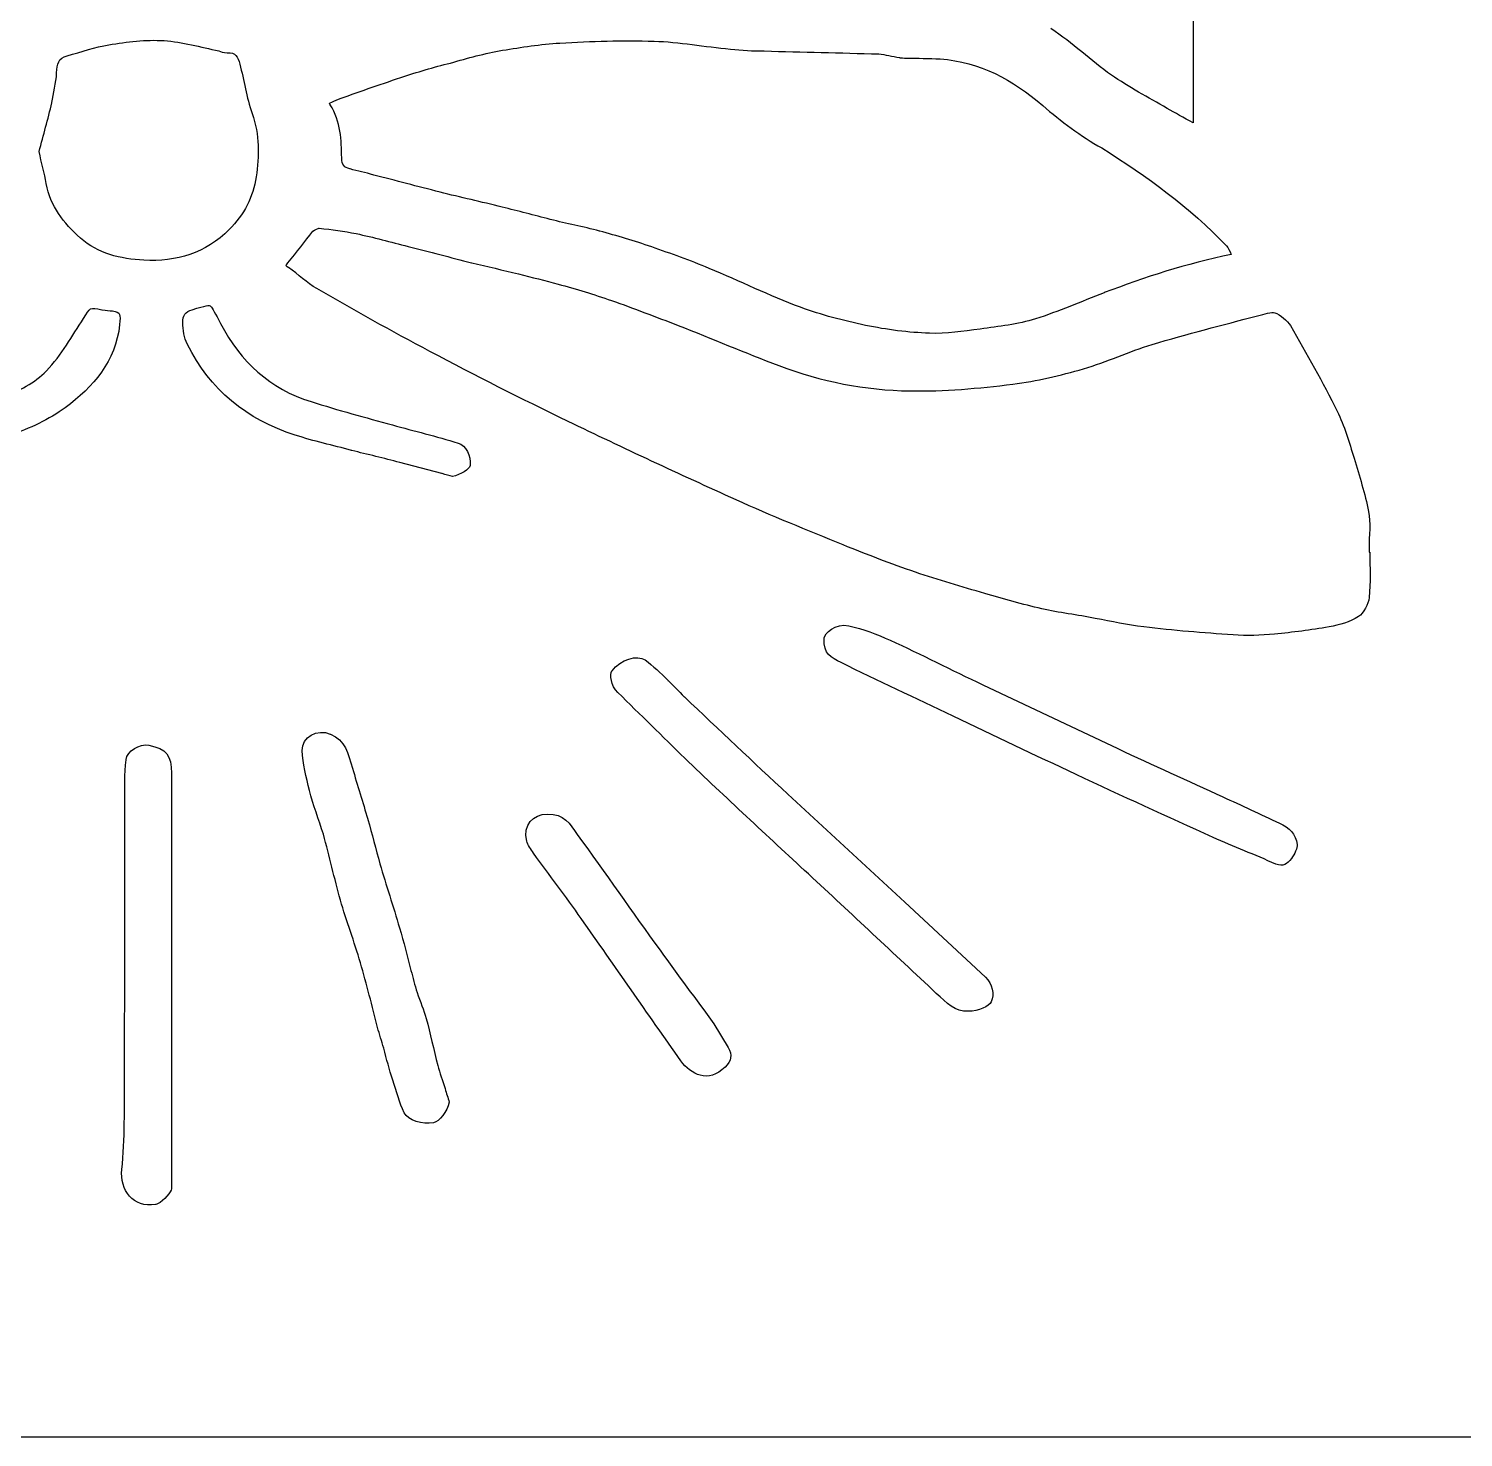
# Model space of a CAD drawing. Header units: millimetres. Extents: x -118 to 119, y -70 to 71.
# Drawn here: x -1.54 to 17.15, y -69.88 to -51.53 of the extents above; entities that cross this region are included whole.
import ezdxf

# ---------------------------------------------------------------- set-up
doc = ezdxf.new("R2010")
doc.units = ezdxf.units.MM
doc.layers.add('CUTOUTS', color=1, linetype='CONTINUOUS')
doc.layers.add('PERIMETER', color=5, linetype='CONTINUOUS')

msp = doc.modelspace()

# ---------------------------------------------------------------- linework, layer by layer
at = {"layer": 'CUTOUTS'}
for p, q in [((13.632, -43.916), (13.632, -52.753)), ((3.846, -57.322), (3.297, -57.178)), ((15.926, -58.348), (15.934, -58.348)), ((10.891, -60.074), (12.653, -60.907)), ((0.321, -61.227), (0.321, -66.641)), ((8.354, -61.502), (9.878, -62.907)), ((9.878, -62.907), (10.926, -63.883)), ((7.386, -64.493), (7.574, -64.8))]:
    msp.add_line(p, q, dxfattribs=at)
for points, knots in [([(12.568, -52.13), (12.302, -51.942), (12.064, -51.711), (11.781, -51.525), (11.781, -51.525), (11.781, -51.525), (11.781, -51.525)], [-1, -1, -1, -1, 0, 0, 0, 0.000177, 0.000177, 0.000177, 0.000177]), ([(-1.037, -51.878), (-0.851, -51.829), (-0.67, -51.759), (-0.496, -51.736), (-0.495, -51.736), (-0.495, -51.736), (-0.495, -51.736)], [-1, -1, -1, -1, 0, 0, 0, 0.001605, 0.001605, 0.001605, 0.001605]), ([(-0.495, -51.736), (-0.495, -51.736), (-0.494, -51.736), (-0.494, -51.736), (-0.257, -51.696), (-0.015, -51.665), (0.225, -51.681)], [-1.001224, -1.001224, -1.001224, -1.001224, -1, -1, -1, 0, 0, 0, 0]), ([(5.382, -51.712), (5.795, -51.689), (6.198, -51.673), (6.608, -51.689), (6.608, -51.689), (6.608, -51.689), (6.608, -51.689)], [-1, -1, -1, -1, 0, 0, 0, 0.000295, 0.000295, 0.000295, 0.000295]), ([(6.608, -51.689), (6.608, -51.689), (6.609, -51.689), (6.609, -51.689), (6.936, -51.696), (7.269, -51.76), (7.605, -51.792)], [-1.000366, -1.000366, -1.000366, -1.000366, -1, -1, -1, 0, 0, 0, 0]), ([(0.939, -51.814), (0.963, -51.821), (0.998, -51.84), (1.046, -51.84), (1.046, -51.84), (1.047, -51.84), (1.047, -51.84)], [-0.985305, -0.985305, -0.985305, -0.985305, 0, 0, 0, 0.015425, 0.015425, 0.015425, 0.015425]), ([(1.047, -51.84), (1.048, -51.839), (1.048, -51.839), (1.049, -51.839), (1.161, -51.833), (1.182, -51.889), (1.212, -51.986)], [-1.003623, -1.003623, -1.003623, -1.003623, -1, -1, -1, -0.0036337, -0.0036337, -0.0036337, -0.0036337]), ([(3.956, -51.973), (3.956, -51.973), (3.956, -51.973), (3.957, -51.973), (4.178, -51.909), (4.407, -51.846), (4.634, -51.807)], [-1.001201, -1.001201, -1.001201, -1.001201, -1, -1, -1, 0, 0, 0, 0]), ([(9.536, -51.855), (9.625, -51.863), (9.71, -51.886), (9.808, -51.902), (9.81, -51.903), (9.811, -51.903), (9.812, -51.903)], [-0.995302, -0.995302, -0.995302, -0.995302, 0, 0, 0, 0.014284, 0.014284, 0.014284, 0.014284]), ([(9.812, -51.903), (9.814, -51.903), (9.815, -51.903), (9.817, -51.903), (9.829, -51.903), (9.861, -51.911), (9.896, -51.911)], [-1.057925, -1.057925, -1.057925, -1.057925, -1, -1, -1, 0, 0, 0, 0]), ([(-1.239, -52.49), (-1.239, -52.49), (-1.239, -52.49), (-1.239, -52.489), (-1.215, -52.364), (-1.183, -52.235), (-1.175, -52.102)], [-1.002149, -1.002149, -1.002149, -1.002149, -1, -1, -1, 0, 0, 0, 0]), ([(1.212, -51.986), (1.266, -52.196), (1.298, -52.419), (1.371, -52.631), (1.371, -52.631), (1.372, -52.632), (1.372, -52.632)], [-0.9982656, -0.9982656, -0.9982656, -0.9982656, 0, 0, 0, 0.0005075, 0.0005075, 0.0005075, 0.0005075]), ([(3.308, -52.162), (3.521, -52.091), (3.734, -52.028), (3.955, -51.973), (3.955, -51.973), (3.955, -51.973), (3.956, -51.973)], [-1, -1, -1, -1, 0, 0, 0, 0.001212, 0.001212, 0.001212, 0.001212]), ([(-1.403, -53.124), (-1.349, -52.915), (-1.286, -52.704), (-1.239, -52.491), (-1.239, -52.491), (-1.239, -52.49), (-1.239, -52.49)], [-0.9825918, -0.9825918, -0.9825918, -0.9825918, 0, 0, 0, 0.001265, 0.001265, 0.001265, 0.001265]), ([(2.389, -52.516), (2.389, -52.515), (2.388, -52.515), (2.388, -52.515), (2.382, -52.506), (2.381, -52.501), (2.381, -52.5)], [-1.0027225, -1.0027225, -1.0027225, -1.0027225, -1, -1, -1, -0.8312507, -0.8312507, -0.8312507, -0.8312507]), ([(2.54, -53.209), (2.54, -53.209), (2.54, -53.209), (2.54, -53.209), (2.532, -52.98), (2.533, -52.737), (2.389, -52.516), (2.389, -52.516), (2.389, -52.516), (2.389, -52.516)], [-1.001247, -1.001247, -1.001247, -1.001247, -1, -1, -1, 0, 0, 0, 0.00107, 0.00107, 0.00107, 0.00107]), ([(1.372, -52.632), (1.372, -52.632), (1.372, -52.632), (1.372, -52.632), (1.471, -52.907), (1.464, -53.183), (1.425, -53.457)], [-1.000365, -1.000365, -1.000365, -1.000365, -1, -1, -1, 0, 0, 0, 0]), ([(12.442, -53.079), (13.035, -53.45), (13.587, -53.853), (14.067, -54.356), (14.067, -54.356), (14.067, -54.356), (14.067, -54.357)], [-0.999405, -0.999405, -0.999405, -0.999405, 0, 0, 0, 0.0002849, 0.0002849, 0.0002849, 0.0002849]), ([(2.647, -53.353), (2.647, -53.353), (2.647, -53.353), (2.646, -53.353), (2.573, -53.333), (2.54, -53.305), (2.54, -53.21), (2.54, -53.21), (2.54, -53.21), (2.54, -53.209)], [-1.00297, -1.00297, -1.00297, -1.00297, -1, -1, -1, 0, 0, 0, 0.002585, 0.002585, 0.002585, 0.002585]), ([(2.956, -53.432), (2.849, -53.399), (2.746, -53.383), (2.648, -53.353), (2.648, -53.353), (2.647, -53.353), (2.647, -53.353)], [-0.9959994, -0.9959994, -0.9959994, -0.9959994, 0, 0, 0, 0.0024898, 0.0024898, 0.0024898, 0.0024898]), ([(3.82, -53.654), (3.82, -53.654), (3.82, -53.654), (3.82, -53.654), (3.527, -53.583), (3.242, -53.504), (2.956, -53.432)], [-1.0005558, -1.0005558, -1.0005558, -1.0005558, -1, -1, -1, -0.0014952, -0.0014952, -0.0014952, -0.0014952]), ([(-0.866, -54.253), (-0.866, -54.253), (-0.866, -54.253), (-0.866, -54.253), (-1.084, -54.058), (-1.257, -53.838), (-1.31, -53.543)], [-1.000111, -1.000111, -1.000111, -1.000111, -1, -1, -1, 0, 0, 0, 0]), ([(4.63, -53.852), (4.358, -53.781), (4.089, -53.725), (3.821, -53.654), (3.821, -53.654), (3.82, -53.654), (3.82, -53.654)], [-0.9990513, -0.9990513, -0.9990513, -0.9990513, 0, 0, 0, 0.0006017, 0.0006017, 0.0006017, 0.0006017]), ([(5.901, -54.162), (5.9, -54.162), (5.9, -54.162), (5.9, -54.162), (5.683, -54.106), (5.469, -54.066), (5.257, -54.011)], [-1.000927, -1.000927, -1.000927, -1.000927, -1, -1, -1, 0, 0, 0, 0]), ([(1.074, -54.143), (0.767, -54.451), (0.387, -54.565), (-0.039, -54.542), (-0.039, -54.542), (-0.039, -54.542), (-0.039, -54.542)], [-1, -1, -1, -1, 0, 0, 0, 0.000062, 0.000062, 0.000062, 0.000062]), ([(2.162, -54.165), (2.185, -54.142), (2.237, -54.123), (2.242, -54.125), (2.243, -54.125), (2.244, -54.125), (2.245, -54.125)], [-0.9774243, -0.9774243, -0.9774243, -0.9774243, 0, 0, 0, 0.021114, 0.021114, 0.021114, 0.021114]), ([(2.245, -54.125), (2.246, -54.125), (2.247, -54.125), (2.247, -54.125), (2.412, -54.141), (2.569, -54.165), (2.727, -54.196)], [-1.005104, -1.005104, -1.005104, -1.005104, -1, -1, -1, 0, 0, 0, 0]), ([(6.578, -54.37), (6.354, -54.289), (6.123, -54.226), (5.901, -54.162), (5.901, -54.162), (5.901, -54.162), (5.901, -54.162)], [-0.999167, -0.999167, -0.999167, -0.999167, 0, 0, 0, 0.000888, 0.000888, 0.000888, 0.000888]), ([(-0.039, -54.542), (-0.039, -54.542), (-0.039, -54.542), (-0.039, -54.542), (-0.343, -54.526), (-0.639, -54.456), (-0.866, -54.253), (-0.866, -54.253), (-0.866, -54.253), (-0.866, -54.253)], [-1.000088, -1.000088, -1.000088, -1.000088, -1, -1, -1, 0, 0, 0, 0.000103, 0.000103, 0.000103, 0.000103]), ([(3.406, -54.362), (3.684, -54.433), (3.954, -54.505), (4.232, -54.576), (4.232, -54.576), (4.232, -54.576), (4.233, -54.577)], [-1, -1, -1, -1, 0, 0, 0, 0.000723, 0.000723, 0.000723, 0.000723]), ([(7.328, -54.649), (7.328, -54.649), (7.328, -54.649), (7.328, -54.649), (7.08, -54.545), (6.833, -54.457), (6.578, -54.37)], [-1.000017, -1.000017, -1.000017, -1.000017, -1, -1, -1, 0, 0, 0, 0]), ([(14.067, -54.357), (14.067, -54.357), (14.067, -54.357), (14.067, -54.357), (14.091, -54.381), (14.108, -54.42), (14.131, -54.468)], [-1.0029682, -1.0029682, -1.0029682, -1.0029682, -1, -1, -1, -0.2930827, -0.2930827, -0.2930827, -0.2930827]), ([(4.233, -54.577), (4.233, -54.577), (4.233, -54.577), (4.233, -54.577), (4.439, -54.624), (4.637, -54.672), (4.843, -54.719)], [-1.0009792, -1.0009792, -1.0009792, -1.0009792, -1, -1, -1, -0.0015478, -0.0015478, -0.0015478, -0.0015478]), ([(14.131, -54.468), (13.541, -54.588), (13.003, -54.766), (12.474, -54.965), (12.474, -54.965), (12.474, -54.965), (12.474, -54.965)], [-0.9641588, -0.9641588, -0.9641588, -0.9641588, 0, 0, 0, 0.0002222, 0.0002222, 0.0002222, 0.0002222]), ([(1.843, -54.637), (1.843, -54.637), (1.842, -54.637), (1.842, -54.636), (1.824, -54.625), (1.815, -54.616), (1.813, -54.613)], [-1.0048629, -1.0048629, -1.0048629, -1.0048629, -1, -1, -1, -0.6755019, -0.6755019, -0.6755019, -0.6755019]), ([(2.214, -54.913), (2.086, -54.838), (1.976, -54.728), (1.844, -54.638), (1.844, -54.637), (1.843, -54.637), (1.843, -54.637)], [-0.998783, -0.998783, -0.998783, -0.998783, 0, 0, 0, 0.002363, 0.002363, 0.002363, 0.002363]), ([(4.843, -54.719), (5.019, -54.767), (5.193, -54.807), (5.358, -54.854), (5.358, -54.854), (5.358, -54.854), (5.358, -54.854)], [-0.9981947, -0.9981947, -0.9981947, -0.9981947, 0, 0, 0, 0.0008508, 0.0008508, 0.0008508, 0.0008508]), ([(8.516, -55.156), (8.115, -55.006), (7.726, -54.816), (7.328, -54.649), (7.328, -54.649), (7.328, -54.649), (7.328, -54.649)], [-1, -1, -1, -1, 0, 0, 0, 0.000011, 0.000011, 0.000011, 0.000011]), ([(3.688, -55.73), (3.688, -55.73), (3.688, -55.73), (3.688, -55.73), (3.189, -55.468), (2.697, -55.191), (2.214, -54.913)], [-1.00011, -1.00011, -1.00011, -1.00011, -1, -1, -1, 0, 0, 0, 0]), ([(5.358, -54.854), (5.358, -54.854), (5.359, -54.854), (5.359, -54.854), (5.596, -54.917), (5.825, -54.988), (6.054, -55.067)], [-1.000598, -1.000598, -1.000598, -1.000598, -1, -1, -1, 0, 0, 0, 0]), ([(0.591, -55.187), (0.591, -55.187), (0.591, -55.187), (0.591, -55.187), (0.771, -55.134), (0.811, -55.123), (0.835, -55.144), (0.855, -55.161), (0.89, -55.236), (0.962, -55.369)], [-1.000158, -1.000158, -1.000158, -1.000158, -1, -1, -1, -0.448407, -0.448407, -0.448407, 0, 0, 0, 0]), ([(12.474, -54.965), (12.473, -54.966), (12.473, -54.966), (12.473, -54.966), (12.171, -55.085), (11.878, -55.212), (11.58, -55.306)], [-1.000401, -1.000401, -1.000401, -1.000401, -1, -1, -1, 0, 0, 0, 0]), ([(-1.307, -55.983), (-1.111, -55.778), (-0.975, -55.529), (-0.825, -55.301), (-0.825, -55.301), (-0.825, -55.301), (-0.825, -55.301)], [-0.999612, -0.999612, -0.999612, -0.999612, 0, 0, 0, 0.000953, 0.000953, 0.000953, 0.000953]), ([(-0.825, -55.301), (-0.825, -55.301), (-0.825, -55.3), (-0.825, -55.3), (-0.739, -55.16), (-0.744, -55.15), (-0.585, -55.188), (-0.585, -55.188), (-0.584, -55.188), (-0.584, -55.188)], [-1.001566, -1.001566, -1.001566, -1.001566, -1, -1, -1, 0, 0, 0, 0.003338, 0.003338, 0.003338, 0.003338]), ([(-0.584, -55.188), (-0.583, -55.188), (-0.582, -55.188), (-0.582, -55.188), (-0.53, -55.197), (-0.49, -55.197), (-0.447, -55.204)], [-1.011846, -1.011846, -1.011846, -1.011846, -1, -1, -1, -0.003874, -0.003874, -0.003874, -0.003874]), ([(0.469, -55.353), (0.469, -55.266), (0.497, -55.214), (0.591, -55.187), (0.591, -55.187), (0.591, -55.187), (0.591, -55.187)], [-1, -1, -1, -1, 0, 0, 0, 0.000464, 0.000464, 0.000464, 0.000464]), ([(11.58, -55.306), (11.347, -55.376), (11.104, -55.407), (10.858, -55.439), (10.858, -55.439), (10.858, -55.439), (10.858, -55.439)], [-0.9990116, -0.9990116, -0.9990116, -0.9990116, 0, 0, 0, 0.0004559, 0.0004559, 0.0004559, 0.0004559]), ([(13.101, -55.639), (13.552, -55.505), (14.012, -55.386), (14.473, -55.267), (14.473, -55.267), (14.473, -55.267), (14.473, -55.267)], [-1, -1, -1, -1, 0, 0, 0, 0.000231, 0.000231, 0.000231, 0.000231]), ([(14.473, -55.267), (14.473, -55.267), (14.473, -55.267), (14.473, -55.267), (14.565, -55.242), (14.654, -55.212), (14.698, -55.226)], [-1.0012136, -1.0012136, -1.0012136, -1.0012136, -1, -1, -1, -0.0045497, -0.0045497, -0.0045497, -0.0045497]), ([(0.526, -55.632), (0.526, -55.632), (0.526, -55.631), (0.526, -55.631), (0.485, -55.555), (0.469, -55.452), (0.469, -55.353)], [-1.003428, -1.003428, -1.003428, -1.003428, -1, -1, -1, 0, 0, 0, 0]), ([(6.925, -55.392), (7.361, -55.566), (7.797, -55.749), (8.235, -55.916), (8.235, -55.916), (8.235, -55.916), (8.235, -55.916)], [-1, -1, -1, -1, 0, 0, 0, 0.000078, 0.000078, 0.000078, 0.000078]), ([(10.199, -55.494), (10.199, -55.494), (10.199, -55.494), (10.199, -55.494), (9.925, -55.486), (9.642, -55.447), (9.366, -55.392)], [-1.000214, -1.000214, -1.000214, -1.000214, -1, -1, -1, 0, 0, 0, 0]), ([(10.858, -55.439), (10.857, -55.439), (10.857, -55.439), (10.857, -55.439), (10.635, -55.471), (10.416, -55.502), (10.199, -55.494), (10.199, -55.494), (10.199, -55.494), (10.199, -55.494)], [-1.000504, -1.000504, -1.000504, -1.000504, -1, -1, -1, 0, 0, 0, 0.000267, 0.000267, 0.000267, 0.000267]), ([(1.934, -56.822), (1.934, -56.822), (1.934, -56.822), (1.934, -56.822), (1.302, -56.619), (0.823, -56.232), (0.527, -55.633), (0.527, -55.633), (0.527, -55.632), (0.526, -55.632)], [-1.000018, -1.000018, -1.000018, -1.000018, -1, -1, -1, 0, 0, 0, 0.0005, 0.0005, 0.0005, 0.0005]), ([(5.489, -56.642), (5.489, -56.642), (5.488, -56.642), (5.488, -56.642), (4.878, -56.348), (4.283, -56.047), (3.689, -55.73), (3.688, -55.73), (3.688, -55.73), (3.688, -55.73)], [-1.00003, -1.00003, -1.00003, -1.00003, -1, -1, -1, 0, 0, 0, 0.000092, 0.000092, 0.000092, 0.000092]), ([(-1.863, -56.328), (-1.863, -56.328), (-1.863, -56.328), (-1.862, -56.328), (-1.672, -56.24), (-1.459, -56.144), (-1.307, -55.983)], [-1.0013, -1.0013, -1.0013, -1.0013, -1, -1, -1, 0, 0, 0, 0]), ([(8.235, -55.916), (8.235, -55.916), (8.235, -55.916), (8.235, -55.916), (8.788, -56.124), (9.357, -56.237), (9.943, -56.245)], [-1.000062, -1.000062, -1.000062, -1.000062, -1, -1, -1, 0, 0, 0, 0]), ([(11.283, -56.157), (11.283, -56.157), (11.283, -56.157), (11.283, -56.157), (11.596, -56.117), (11.901, -56.045), (12.204, -55.957)], [-1.000084, -1.000084, -1.000084, -1.000084, -1, -1, -1, 0, 0, 0, 0]), ([(9.943, -56.245), (10.391, -56.253), (10.838, -56.213), (11.283, -56.157), (11.283, -56.157), (11.283, -56.157), (11.283, -56.157)], [-0.9998455, -0.9998455, -0.9998455, -0.9998455, 0, 0, 0, 0.0000587, 0.0000587, 0.0000587, 0.0000587]), ([(15.511, -56.511), (15.603, -56.695), (15.666, -56.915), (15.73, -57.122), (15.73, -57.122), (15.73, -57.122), (15.73, -57.122)], [-1, -1, -1, -1, 0, 0, 0, 0.000094, 0.000094, 0.000094, 0.000094]), ([(2.67, -57.02), (2.67, -57.02), (2.67, -57.02), (2.669, -57.02), (2.422, -56.956), (2.177, -56.9), (1.934, -56.822), (1.934, -56.822), (1.934, -56.822), (1.934, -56.822)], [-1.000342, -1.000342, -1.000342, -1.000342, -1, -1, -1, 0, 0, 0, 0.000046, 0.000046, 0.000046, 0.000046]), ([(3.199, -56.688), (3.486, -56.767), (3.771, -56.838), (4.055, -56.925), (4.055, -56.925), (4.055, -56.925), (4.055, -56.925)], [-1, -1, -1, -1, 0, 0, 0, 0.000293, 0.000293, 0.000293, 0.000293]), ([(7.678, -57.665), (6.94, -57.332), (6.21, -56.991), (5.489, -56.642), (5.489, -56.642), (5.489, -56.642), (5.489, -56.642)], [-0.9999428, -0.9999428, -0.9999428, -0.9999428, 0, 0, 0, 0.0000253, 0.0000253, 0.0000253, 0.0000253]), ([(4.055, -56.925), (4.056, -56.925), (4.056, -56.925), (4.056, -56.925), (4.16, -56.956), (4.224, -57.088), (4.211, -57.219)], [-1.0006218, -1.0006218, -1.0006218, -1.0006218, -1, -1, -1, -0.0053725, -0.0053725, -0.0053725, -0.0053725]), ([(3.297, -57.178), (3.089, -57.122), (2.875, -57.075), (2.67, -57.02), (2.67, -57.02), (2.67, -57.02), (2.67, -57.02)], [-1, -1, -1, -1, 0, 0, 0, 0.000407, 0.000407, 0.000407, 0.000407]), ([(15.73, -57.122), (15.73, -57.122), (15.73, -57.122), (15.73, -57.122), (15.801, -57.353), (15.872, -57.581), (15.919, -57.816)], [-1.000084, -1.000084, -1.000084, -1.000084, -1, -1, -1, 0, 0, 0, 0]), ([(3.983, -57.359), (3.942, -57.351), (3.891, -57.337), (3.847, -57.322), (3.847, -57.322), (3.846, -57.322), (3.846, -57.322)], [-0.9447364, -0.9447364, -0.9447364, -0.9447364, 0, 0, 0, 0.0110529, 0.0110529, 0.0110529, 0.0110529]), ([(9.073, -58.252), (9.073, -58.252), (9.073, -58.252), (9.073, -58.252), (8.605, -58.061), (8.137, -57.871), (7.678, -57.665)], [-1.000049, -1.000049, -1.000049, -1.000049, -1, -1, -1, 0, 0, 0, 0]), ([(15.919, -57.816), (15.949, -57.963), (15.926, -58.127), (15.926, -58.298), (15.926, -58.315), (15.926, -58.332), (15.926, -58.348)], [-1, -1, -1, -1, 0, 0, 0, 0.099988, 0.099988, 0.099988, 0.099988]), ([(10.015, -58.608), (9.699, -58.497), (9.382, -58.379), (9.074, -58.252), (9.074, -58.252), (9.073, -58.252), (9.073, -58.252)], [-0.9996499, -0.9996499, -0.9996499, -0.9996499, 0, 0, 0, 0.0000742, 0.0000742, 0.0000742, 0.0000742]), ([(15.934, -58.348), (15.936, -58.548), (15.948, -58.743), (15.926, -58.936), (15.926, -58.936), (15.926, -58.936), (15.926, -58.937)], [-0.9229994, -0.9229994, -0.9229994, -0.9229994, 0, 0, 0, 0.0013097, 0.0013097, 0.0013097, 0.0013097]), ([(10.918, -58.885), (10.918, -58.885), (10.918, -58.885), (10.918, -58.885), (10.616, -58.798), (10.315, -58.711), (10.015, -58.608)], [-1.000021, -1.000021, -1.000021, -1.000021, -1, -1, -1, 0, 0, 0, 0]), ([(11.661, -59.083), (11.661, -59.083), (11.661, -59.083), (11.661, -59.083), (11.409, -59.028), (11.164, -58.957), (10.918, -58.885), (10.918, -58.885), (10.918, -58.885), (10.918, -58.885)], [-1.000689, -1.000689, -1.000689, -1.000689, -1, -1, -1, 0, 0, 0, 0.000026, 0.000026, 0.000026, 0.000026]), ([(15.926, -58.937), (15.926, -58.937), (15.926, -58.937), (15.926, -58.937), (15.92, -59.021), (15.851, -59.142), (15.789, -59.186)], [-1.002729, -1.002729, -1.002729, -1.002729, -1, -1, -1, -0.002404, -0.002404, -0.002404, -0.002404]), ([(12.358, -59.21), (12.125, -59.161), (11.887, -59.138), (11.662, -59.083), (11.662, -59.083), (11.662, -59.083), (11.661, -59.083)], [-0.999268, -0.999268, -0.999268, -0.999268, 0, 0, 0, 0.000756, 0.000756, 0.000756, 0.000756]), ([(12.989, -59.32), (12.989, -59.32), (12.989, -59.32), (12.989, -59.32), (12.779, -59.297), (12.574, -59.25), (12.358, -59.21)], [-1.0004322, -1.0004322, -1.0004322, -1.0004322, -1, -1, -1, -0.0007926, -0.0007926, -0.0007926, -0.0007926]), ([(8.827, -59.467), (8.827, -59.466), (8.827, -59.466), (8.827, -59.465), (8.827, -59.409), (8.976, -59.267), (9.146, -59.307), (9.146, -59.307), (9.147, -59.307), (9.147, -59.307)], [-1.005166, -1.005166, -1.005166, -1.005166, -1, -1, -1, 0, 0, 0, 0.001231, 0.001231, 0.001231, 0.001231]), ([(9.147, -59.307), (9.147, -59.308), (9.147, -59.308), (9.148, -59.308), (9.333, -59.346), (9.512, -59.416), (9.685, -59.495), (9.685, -59.495), (9.685, -59.495), (9.685, -59.495)], [-1.001291, -1.001291, -1.001291, -1.001291, -1, -1, -1, 0, 0, 0, 0.000129, 0.000129, 0.000129, 0.000129]), ([(14.154, -59.423), (14.154, -59.423), (14.154, -59.423), (14.153, -59.423), (13.765, -59.399), (13.377, -59.368), (12.99, -59.32), (12.99, -59.32), (12.99, -59.32), (12.989, -59.32)], [-1.000547, -1.000547, -1.000547, -1.000547, -1, -1, -1, 0, 0, 0, 0.000238, 0.000238, 0.000238, 0.000238]), ([(14.694, -59.415), (14.513, -59.431), (14.333, -59.439), (14.155, -59.423), (14.155, -59.423), (14.154, -59.423), (14.154, -59.423)], [-1, -1, -1, -1, 0, 0, 0, 0.001164, 0.001164, 0.001164, 0.001164]), ([(9.045, -59.785), (8.919, -59.722), (8.812, -59.678), (8.827, -59.469), (8.827, -59.468), (8.827, -59.467), (8.827, -59.467)], [-0.999223, -0.999223, -0.999223, -0.999223, 0, 0, 0, 0.002488, 0.002488, 0.002488, 0.002488]), ([(9.685, -59.495), (9.685, -59.495), (9.685, -59.495), (9.685, -59.495), (10.088, -59.677), (10.485, -59.883), (10.891, -60.074)], [-1.000056, -1.000056, -1.000056, -1.000056, -1, -1, -1, 0, 0, 0, 0]), ([(6.062, -59.893), (6.062, -59.893), (6.062, -59.892), (6.062, -59.892), (6.175, -59.744), (6.391, -59.68), (6.493, -59.751)], [-1.0009411, -1.0009411, -1.0009411, -1.0009411, -1, -1, -1, -0.0025726, -0.0025726, -0.0025726, -0.0025726]), ([(6.493, -59.751), (6.593, -59.829), (6.695, -59.922), (6.789, -60.016), (6.789, -60.017), (6.789, -60.017), (6.79, -60.017)], [-0.997133, -0.997133, -0.997133, -0.997133, 0, 0, 0, 0.003254, 0.003254, 0.003254, 0.003254]), ([(10.505, -60.484), (10.505, -60.484), (10.505, -60.484), (10.505, -60.484), (10.02, -60.253), (9.528, -60.023), (9.045, -59.785)], [-1.000028, -1.000028, -1.000028, -1.000028, -1, -1, -1, 0, 0, 0, 0]), ([(6.137, -60.176), (6.048, -60.087), (6.026, -59.938), (6.061, -59.893), (6.062, -59.893), (6.062, -59.893), (6.062, -59.893)], [-1, -1, -1, -1, 0, 0, 0, 0.00194, 0.00194, 0.00194, 0.00194]), ([(6.79, -60.017), (6.79, -60.018), (6.79, -60.018), (6.791, -60.018), (6.868, -60.087), (6.93, -60.158), (7.003, -60.231), (7.003, -60.231), (7.003, -60.231), (7.004, -60.231)], [-1.004105, -1.004105, -1.004105, -1.004105, -1, -1, -1, 0, 0, 0, 0.002229, 0.002229, 0.002229, 0.002229]), ([(7.004, -60.231), (7.004, -60.231), (7.004, -60.231), (7.004, -60.232), (7.456, -60.66), (7.901, -61.081), (8.354, -61.502), (8.354, -61.502), (8.354, -61.502), (8.354, -61.502)], [-1.000361, -1.000361, -1.000361, -1.000361, -1, -1, -1, 0, 0, 0, 0.000058, 0.000058, 0.000058, 0.000058]), ([(12.108, -61.246), (11.576, -60.991), (11.036, -60.737), (10.505, -60.484), (10.505, -60.484), (10.505, -60.484), (10.505, -60.484)], [-1, -1, -1, -1, 0, 0, 0, 0.000025, 0.000025, 0.000025, 0.000025]), ([(2.024, -60.932), (2.018, -60.756), (2.224, -60.644), (2.391, -60.717), (2.391, -60.717), (2.391, -60.718), (2.391, -60.718)], [-1, -1, -1, -1, 0, 0, 0, 0.001062, 0.001062, 0.001062, 0.001062]), ([(2.391, -60.718), (2.392, -60.718), (2.392, -60.718), (2.392, -60.718), (2.584, -60.796), (2.624, -60.97), (2.68, -61.162)], [-1.000995, -1.000995, -1.000995, -1.000995, -1, -1, -1, 0, 0, 0, 0]), ([(-0.27, -61.05), (-0.27, -61.05), (-0.27, -61.05), (-0.27, -61.05), (-0.258, -60.938), (-0.092, -60.838), (0.027, -60.863), (0.027, -60.863), (0.027, -60.863), (0.028, -60.863)], [-1.001071, -1.001071, -1.001071, -1.001071, -1, -1, -1, 0, 0, 0, 0.000546, 0.000546, 0.000546, 0.000546]), ([(0.028, -60.863), (0.028, -60.863), (0.028, -60.863), (0.028, -60.863), (0.253, -60.908), (0.321, -60.994), (0.321, -61.227)], [-1.000347, -1.000347, -1.000347, -1.000347, -1, -1, -1, 0, 0, 0, 0]), ([(12.653, -60.907), (13.106, -61.122), (13.566, -61.328), (14.019, -61.535), (14.019, -61.535), (14.019, -61.535), (14.019, -61.535)], [-0.99999, -0.99999, -0.99999, -0.99999, 0, 0, 0, 0.000063, 0.000063, 0.000063, 0.000063]), ([(-0.285, -61.616), (-0.285, -61.424), (-0.293, -61.236), (-0.27, -61.051), (-0.27, -61.051), (-0.27, -61.051), (-0.27, -61.05)], [-1, -1, -1, -1, 0, 0, 0, 0.000846, 0.000846, 0.000846, 0.000846]), ([(2.68, -61.162), (2.744, -61.385), (2.816, -61.607), (2.879, -61.828), (2.879, -61.828), (2.879, -61.828), (2.879, -61.828)], [-0.9996058, -0.9996058, -0.9996058, -0.9996058, 0, 0, 0, 0.000198, 0.000198, 0.000198, 0.000198]), ([(2.3, -62.023), (2.3, -62.023), (2.3, -62.023), (2.3, -62.023), (2.244, -61.829), (2.165, -61.639), (2.118, -61.454)], [-1.0005395, -1.0005395, -1.0005395, -1.0005395, -1, -1, -1, -0.0009298, -0.0009298, -0.0009298, -0.0009298]), ([(14.019, -61.535), (14.019, -61.535), (14.019, -61.535), (14.019, -61.535), (14.264, -61.645), (14.51, -61.765), (14.757, -61.876), (14.757, -61.876), (14.757, -61.876), (14.757, -61.876)], [-1.000116, -1.000116, -1.000116, -1.000116, -1, -1, -1, 0, 0, 0, 0.000184, 0.000184, 0.000184, 0.000184]), ([(2.879, -61.828), (2.879, -61.828), (2.879, -61.829), (2.879, -61.829), (2.934, -62.017), (2.982, -62.216), (3.038, -62.408)], [-1.000231, -1.000231, -1.000231, -1.000231, -1, -1, -1, 0, 0, 0, 0]), ([(4.952, -62.111), (4.952, -62.111), (4.952, -62.111), (4.951, -62.111), (4.896, -61.909), (5.035, -61.755), (5.219, -61.761), (5.219, -61.761), (5.22, -61.761), (5.221, -61.761)], [-1.000844, -1.000844, -1.000844, -1.000844, -1, -1, -1, 0, 0, 0, 0.002734, 0.002734, 0.002734, 0.002734]), ([(5.221, -61.761), (5.221, -61.761), (5.222, -61.761), (5.222, -61.761), (5.438, -61.754), (5.512, -61.889), (5.609, -62.026), (5.609, -62.026), (5.609, -62.026), (5.609, -62.026)], [-1.002461, -1.002461, -1.002461, -1.002461, -1, -1, -1, 0, 0, 0, 0.000808, 0.000808, 0.000808, 0.000808]), ([(2.522, -62.88), (2.444, -62.596), (2.38, -62.311), (2.3, -62.023), (2.3, -62.023), (2.3, -62.023), (2.3, -62.023)], [-0.9995844, -0.9995844, -0.9995844, -0.9995844, 0, 0, 0, 0.000361, 0.000361, 0.000361, 0.000361]), ([(5.609, -62.026), (5.609, -62.026), (5.609, -62.027), (5.609, -62.027), (5.974, -62.526), (6.323, -63.034), (6.688, -63.535)], [-1.000216, -1.000216, -1.000216, -1.000216, -1, -1, -1, 0, 0, 0, 0]), ([(14.757, -61.876), (14.757, -61.876), (14.757, -61.876), (14.757, -61.876), (14.889, -61.935), (14.968, -62.021), (14.99, -62.155)], [-1.0003181, -1.0003181, -1.0003181, -1.0003181, -1, -1, -1, -0.0030635, -0.0030635, -0.0030635, -0.0030635]), ([(5.039, -62.27), (4.999, -62.214), (4.965, -62.163), (4.952, -62.112), (4.952, -62.112), (4.952, -62.112), (4.952, -62.111)], [-1, -1, -1, -1, 0, 0, 0, 0.003081, 0.003081, 0.003081, 0.003081]), ([(3.038, -62.408), (3.117, -62.687), (3.213, -62.965), (3.291, -63.241), (3.292, -63.241), (3.292, -63.241), (3.292, -63.242)], [-0.999685, -0.999685, -0.999685, -0.999685, 0, 0, 0, 0.000494, 0.000494, 0.000494, 0.000494]), ([(10.287, -64.096), (10.287, -64.096), (10.287, -64.096), (10.287, -64.096), (9.732, -63.58), (9.184, -63.056), (8.62, -62.54)], [-1.000052, -1.000052, -1.000052, -1.000052, -1, -1, -1, 0, 0, 0, 0]), ([(2.784, -63.698), (2.784, -63.698), (2.784, -63.698), (2.784, -63.698), (2.704, -63.425), (2.601, -63.155), (2.522, -62.88)], [-1.00023, -1.00023, -1.00023, -1.00023, -1, -1, -1, 0, 0, 0, 0]), ([(3.292, -63.242), (3.292, -63.242), (3.292, -63.242), (3.292, -63.242), (3.347, -63.423), (3.394, -63.613), (3.442, -63.796)], [-1.000749, -1.000749, -1.000749, -1.000749, -1, -1, -1, 0, 0, 0, 0]), ([(3.007, -64.541), (2.936, -64.263), (2.864, -63.977), (2.784, -63.698), (2.784, -63.698), (2.784, -63.698), (2.784, -63.698)], [-1, -1, -1, -1, 0, 0, 0, 0.000224, 0.000224, 0.000224, 0.000224]), ([(10.926, -63.883), (10.926, -63.883), (10.926, -63.883), (10.926, -63.883), (11.021, -63.972), (11.047, -64.109), (11.002, -64.206), (11.002, -64.207), (11.001, -64.207), (11.001, -64.207)], [-1.000096, -1.000096, -1.000096, -1.000096, -1, -1, -1, 0, 0, 0, 0.000634, 0.000634, 0.000634, 0.000634]), ([(3.522, -64.085), (3.563, -64.207), (3.61, -64.309), (3.641, -64.423), (3.641, -64.423), (3.641, -64.423), (3.641, -64.423)], [-1, -1, -1, -1, 0, 0, 0, 0.000839, 0.000839, 0.000839, 0.000839]), ([(10.705, -64.328), (10.704, -64.328), (10.703, -64.328), (10.701, -64.329), (10.538, -64.342), (10.416, -64.216), (10.287, -64.096), (10.287, -64.096), (10.287, -64.096), (10.287, -64.096)], [-1.006053, -1.006053, -1.006053, -1.006053, -1, -1, -1, 0, 0, 0, 0.000229, 0.000229, 0.000229, 0.000229]), ([(11.001, -64.207), (11.001, -64.207), (11.001, -64.207), (11.001, -64.207), (10.978, -64.258), (10.833, -64.335), (10.708, -64.328), (10.707, -64.328), (10.706, -64.328), (10.705, -64.328)], [-1.000869, -1.000869, -1.000869, -1.000869, -1, -1, -1, 0, 0, 0, 0.008087, 0.008087, 0.008087, 0.008087]), ([(3.641, -64.423), (3.641, -64.423), (3.641, -64.424), (3.641, -64.424), (3.695, -64.619), (3.735, -64.826), (3.791, -65.034)], [-1.000502, -1.000502, -1.000502, -1.000502, -1, -1, -1, 0, 0, 0, 0]), ([(-0.325, -66.392), (-0.325, -66.392), (-0.325, -66.392), (-0.325, -66.392), (-0.285, -65.991), (-0.293, -65.584), (-0.293, -65.18)], [-1.00023, -1.00023, -1.00023, -1.00023, -1, -1, -1, 0, 0, 0, 0]), ([(0.116, -66.845), (0.116, -66.845), (0.116, -66.845), (0.115, -66.845), (-0.179, -66.903), (-0.354, -66.651), (-0.325, -66.392), (-0.325, -66.392), (-0.325, -66.392), (-0.325, -66.392)], [-1.000692, -1.000692, -1.000692, -1.000692, -1, -1, -1, 0, 0, 0, 0.000318, 0.000318, 0.000318, 0.000318]), ([(0.321, -66.641), (0.321, -66.677), (0.22, -66.803), (0.147, -66.835), (0.135, -66.841), (0.124, -66.844), (0.117, -66.845), (0.116, -66.845), (0.116, -66.845), (0.116, -66.845)], [-1, -1, -1, -1, -0.13872, -0.13872, -0.13872, 0, 0, 0, 0.002378, 0.002378, 0.002378, 0.002378])]:
    msp.add_open_spline(points, degree=3, knots=knots, dxfattribs=at)
for points in [[(0.225, -51.681), (0.463, -51.696), (0.698, -51.766), (0.939, -51.814)], [(4.634, -51.807), (4.88, -51.767), (5.132, -51.728), (5.382, -51.712)], [(-1.175, -52.102), (-1.167, -51.98), (-1.159, -51.912), (-1.037, -51.878)], [(7.605, -51.792), (7.75, -51.808), (7.901, -51.816), (8.046, -51.816)], [(8.046, -51.816), (8.538, -51.832), (9.037, -51.839), (9.536, -51.855)], [(9.896, -51.911), (10.047, -51.911), (10.188, -51.911), (10.337, -51.919)], [(10.337, -51.919), (10.856, -51.958), (11.281, -52.189), (11.673, -52.526)], [(13.294, -52.564), (13.047, -52.42), (12.795, -52.286), (12.568, -52.13)], [(2.468, -52.455), (2.745, -52.353), (3.022, -52.258), (3.308, -52.162)], [(2.381, -52.5), (2.384, -52.495), (2.427, -52.471), (2.468, -52.455)], [(11.673, -52.526), (11.913, -52.733), (12.169, -52.926), (12.442, -53.079)], [(13.632, -52.753), (13.507, -52.683), (13.401, -52.624), (13.294, -52.564)], [(-1.31, -53.543), (-1.334, -53.408), (-1.373, -53.276), (-1.403, -53.124)], [(1.425, -53.457), (1.387, -53.716), (1.265, -53.952), (1.074, -54.143)], [(5.257, -54.011), (5.051, -53.956), (4.836, -53.9), (4.63, -53.852)], [(1.837, -54.577), (1.959, -54.439), (2.054, -54.297), (2.162, -54.165)], [(2.727, -54.196), (2.954, -54.243), (3.175, -54.306), (3.406, -54.362)], [(1.813, -54.613), (1.814, -54.609), (1.821, -54.596), (1.837, -54.577)], [(6.054, -55.067), (6.346, -55.17), (6.631, -55.281), (6.925, -55.392)], [(-0.447, -55.204), (-0.336, -55.225), (-0.346, -55.244), (-0.354, -55.381)], [(9.366, -55.392), (9.074, -55.328), (8.791, -55.258), (8.516, -55.156)], [(14.698, -55.226), (14.77, -55.253), (14.861, -55.328), (14.901, -55.395)], [(-0.354, -55.381), (-0.408, -55.863), (-0.696, -56.191), (-1.064, -56.464)], [(0.962, -55.369), (1.221, -55.862), (1.605, -56.223), (2.142, -56.385)], [(14.901, -55.395), (15.115, -55.759), (15.321, -56.131), (15.511, -56.511)], [(12.204, -55.957), (12.51, -55.868), (12.796, -55.733), (13.101, -55.639)], [(2.142, -56.385), (2.492, -56.497), (2.85, -56.592), (3.199, -56.688)], [(-1.064, -56.464), (-1.272, -56.618), (-1.53, -56.736), (-1.78, -56.822)], [(4.211, -57.219), (4.202, -57.263), (4.091, -57.343), (3.983, -57.359)], [(15.789, -59.186), (15.679, -59.259), (15.543, -59.297), (15.404, -59.321)], [(15.404, -59.321), (15.167, -59.36), (14.931, -59.392), (14.694, -59.415)], [(7.01, -61.033), (6.717, -60.747), (6.431, -60.462), (6.137, -60.176)], [(2.118, -61.454), (2.078, -61.278), (2.032, -61.099), (2.024, -60.932)], [(8.62, -62.54), (8.08, -62.04), (7.541, -61.54), (7.01, -61.033)], [(13.893, -62.063), (13.298, -61.793), (12.703, -61.523), (12.108, -61.246)], [(-0.293, -65.18), (-0.285, -63.989), (-0.285, -62.807), (-0.285, -61.616)], [(14.71, -62.411), (14.439, -62.292), (14.162, -62.181), (13.893, -62.063)], [(14.99, -62.155), (14.994, -62.2), (14.956, -62.281), (14.913, -62.34)], [(5.659, -63.12), (5.459, -62.832), (5.245, -62.555), (5.039, -62.27)], [(14.913, -62.34), (14.855, -62.411), (14.808, -62.451), (14.71, -62.411)], [(6.96, -64.977), (6.524, -64.358), (6.095, -63.739), (5.659, -63.12)], [(6.688, -63.535), (6.919, -63.861), (7.157, -64.17), (7.386, -64.493)], [(3.442, -63.796), (3.466, -63.891), (3.49, -63.987), (3.522, -64.085)], [(3.086, -64.81), (3.062, -64.721), (3.03, -64.626), (3.007, -64.541)], [(3.204, -65.228), (3.158, -65.088), (3.126, -64.954), (3.086, -64.81)], [(7.574, -64.8), (7.63, -64.905), (7.619, -64.973), (7.535, -65.057)], [(3.791, -65.034), (3.816, -65.134), (3.856, -65.229), (3.887, -65.336)], [(7.535, -65.057), (7.317, -65.275), (7.083, -65.15), (6.96, -64.977)], [(3.353, -65.651), (3.292, -65.522), (3.253, -65.373), (3.204, -65.228)], [(3.887, -65.336), (3.902, -65.399), (3.924, -65.459), (3.939, -65.515)], [(3.939, -65.515), (3.915, -65.636), (3.808, -65.766), (3.735, -65.782)], [(3.735, -65.782), (3.595, -65.81), (3.4, -65.751), (3.353, -65.651)]]:
    msp.add_open_spline(points, degree=3, dxfattribs=at)
at = {"layer": 'PERIMETER'}
msp.add_open_spline([(25.05, -69.881), (25.033, -69.881), (25.017, -69.881), (25, -69.881), (-15.873, -69.881), (-56.747, -69.881), (-97.62, -69.881), (-101.146, -69.881), (-101.638, -69.881), (-102.29, -69.83), (-104.496, -69.657), (-106.646, -69.049), (-108.616, -68.041), (-110.555, -67.048), (-112.281, -65.687), (-113.699, -64.034), (-115.117, -62.38), (-116.199, -60.465), (-116.884, -58.397), (-117.733, -55.833), (-117.733, -53.752), (-117.733, -52.891), (-117.733, -51.538), (-117.733, -50.185), (-117.733, -48.831), (-117.733, -48.814), (-117.733, -48.798), (-117.733, -48.781)], degree=3, knots=[-0.005, -0.005, -0.005, -0.005, 0, 0, 0, 12.262004, 12.262004, 12.262004, 13.319741, 13.319741, 13.319741, 16.897002, 16.897002, 16.897002, 20.41849, 20.41849, 20.41849, 23.940267, 23.940267, 23.940267, 28.308431, 28.308431, 28.308431, 35.181467, 35.181467, 35.181467, 35.266104, 35.266104, 35.266104, 35.266104], dxfattribs=at)

doc.saveas('drawing.dxf')
